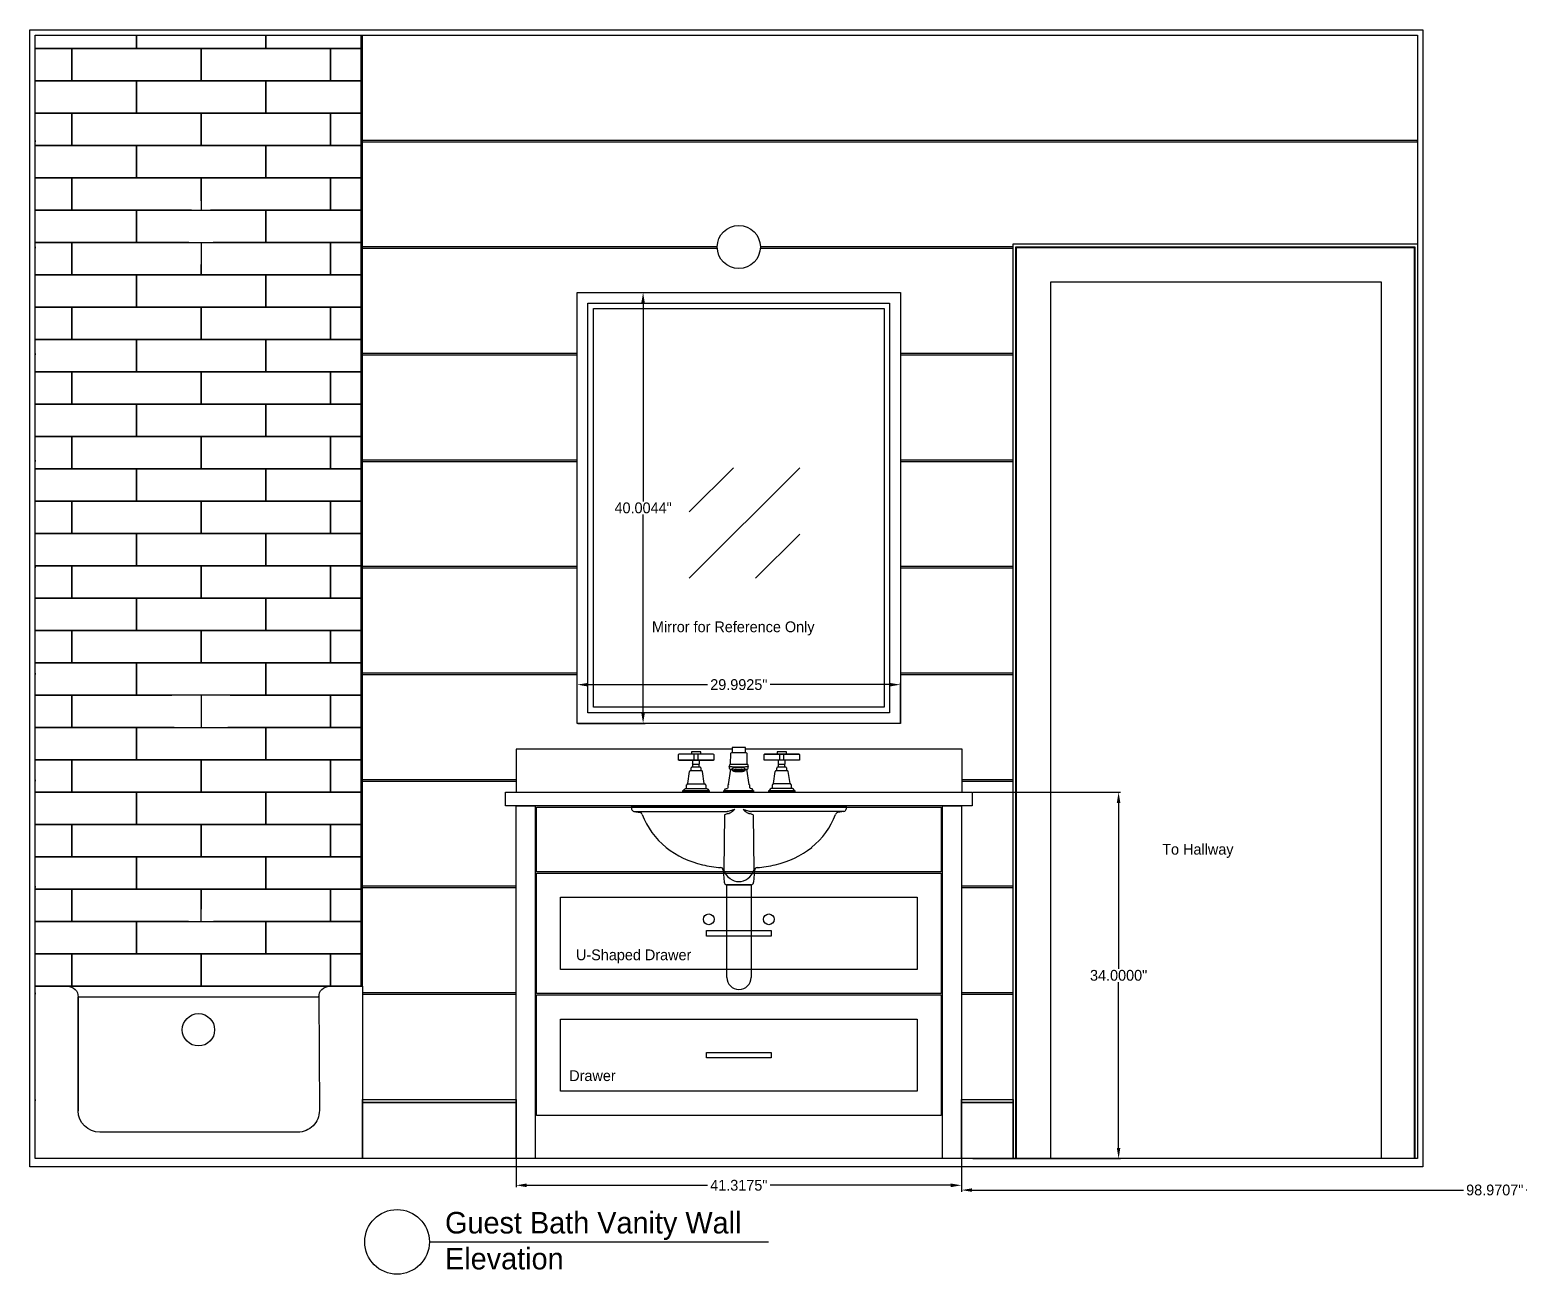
# Model space of a CAD drawing. Header units: inches. Extents: x -292 to 2932, y -132 to 3398.
# Drawn here: x -106.4 to 31.9, y 113 to 228.5 of the extents above; entities that cross this region are included whole.
import ezdxf

# ---------------------------------------------------------------- set-up
doc = ezdxf.new("R2010")
doc.units = ezdxf.units.IN
doc.header["$MEASUREMENT"] = 0
for name, color, linetype in [('0Xlines', 3, 'Continuous'), ('ASHADE', 7, 'Continuous'), ('PKT DOOR UNIT', 210, 'Continuous')]:
    doc.layers.add(name, color=color, linetype=linetype)
doc.styles.add('Roman', font='Avenir Next.ttf', dxfattribs={"height": 1})
doc.dimstyles.get("Standard").update_dxf_attribs({"dimtxt": 0.7425, "dimasz": 0.9925, "dimexe": 0.18, "dimexo": 0.0625, "dimgap": 0.09, "dimtad": 0, "dimtih": 1, "dimtoh": 1, "dimdec": 4, "dimzin": 0, "dimdsep": 46, "dimtxsty": 'Roman', "dimcen": 0.09, "dimadec": 0, "dimazin": 0, "dimtfac": 1, "dimtdec": 4, "dimtofl": 0, "dimtmove": 0, "dimatfit": 3, "dimfxl": 1, "dimtolj": 1, "dimtzin": 0, "dimarcsym": 0})

# ---------------------------------------------------------------- blocks, each defined once
blk = doc.blocks.new('13132_3bfrt')
for p, q in [((-0.39, 2.96, 0), (2.83, 2.96, 0)), ((7.56, 3.52, -0.04), (10.79, 3.52, -0.04))]:
    blk.add_line(p, q)
for points, elevation in [([(4.58, 3.7), (4.58, 4.12, -0.31035), (4.61, 4.16), (5.81, 4.16, -0.31035), (5.84, 4.12), (5.84, 3.7)], -0.03), ([(0.79, 3.52), (0.79, 3.72, -0.274858), (0.81, 3.74), (1.63, 3.74, -0.274858), (1.65, 3.72), (1.65, 3.52)], 0), ([(8.74, 3.52), (8.74, 3.72, -0.274858), (8.76, 3.74), (9.58, 3.74, -0.274858), (9.6, 3.72), (9.6, 3.52)], -0.04), ([(0.63, 1.93, -0.129761), (0.7, 2), (1.77, 2, -0.129761), (1.84, 1.93)], 0), ([(0.73, 2), (0.75, 2.03), (0.75, 2.2, -0.261209), (0.77, 2.24), (0.78, 2.26), (0.78, 2.29), (0.79, 2.3), (0.85, 2.3), (0.85, 2.33), (0.86, 2.34), (1.61, 2.34), (1.62, 2.33), (1.62, 2.3), (1.68, 2.3), (1.69, 2.29), (1.69, 2.26), (1.7, 2.24, -0.261209), (1.72, 2.2), (1.72, 2.03), (1.74, 2)], 0), ([(8.58, 1.93, -0.129761), (8.65, 2), (8.69, 2), (8.7, 2.03), (8.7, 2.2, -0.261209), (8.72, 2.24), (8.73, 2.26), (8.73, 2.29), (8.74, 2.3), (8.8, 2.3), (8.8, 2.33), (8.81, 2.34), (9.56, 2.34), (9.58, 2.33), (9.58, 2.3), (9.63, 2.3), (9.64, 2.29), (9.64, 2.26), (9.65, 2.24, -0.261209), (9.68, 2.2), (9.68, 2.03), (9.69, 2), (9.72, 2, -0.129761), (9.79, 1.93)], -0.04), ([(6.51, 0.16), (3.92, 0.16), (3.86, 0.16, 0.408518), (3.84, 0.14), (3.84, 0), (6.59, 0), (6.59, 0.14, 0.408518), (6.56, 0.16), (6.51, 0.16), (6.51, 0.23, 0.325599), (6.34, 0.36), (6.26, 0.36)], -0.02)]:
    blk.add_lwpolyline(points, format="xyb", dxfattribs=dict(elevation=elevation))
at = {"extrusion": (3e-16, 1, 0), "elevation": 3.52}
blk.add_lwpolyline([(0.39, 0), (-2.83, 0)], close=True, dxfattribs=at)
for points, elevation in [([(5.97, 2.58), (5.95, 3.61, 0.323771), (5.87, 3.7), (4.55, 3.7, 0.323771), (4.48, 3.61), (4.46, 2.58)], -0.03), ([(8.18, 0.34, 0.244173), (8.02, 0.2), (8.02, 0.16), (7.97, 0.16, 0.411411), (7.95, 0.14), (7.95, 0), (10.4, 0), (10.4, 0.14, 0.411411), (10.38, 0.16), (10.33, 0.16), (10.33, 0.2, 0.244173), (10.17, 0.34), (10.1, 0.34), (8.25, 0.34)], -0.04)]:
    blk.add_lwpolyline(points, format="xyb", close=True, dxfattribs=dict(elevation=elevation))
at = {"extrusion": (1.7e-15, 1, 0), "elevation": 2.96}
blk.add_lwpolyline([(-7.56, -0.04), (-10.79, -0.04)], close=True, dxfattribs=at)
at = {"elevation": -0.03}
blk.add_lwpolyline([(5.79, 2.22), (5.79, 2.23), (5.79, 2.23), (5.78, 2.23), (5.78, 2.23), (5.78, 2.24), (5.78, 2.24), (5.78, 2.24), (5.78, 2.24), (5.77, 2.24), (5.77, 2.25), (5.77, 2.25), (5.76, 2.25), (5.76, 2.25), (5.75, 2.25), (5.75, 2.26), (5.74, 2.26), (5.74, 2.26), (5.73, 2.26), (5.73, 2.26), (5.72, 2.27), (5.71, 2.27), (5.71, 2.27), (5.7, 2.27), (5.69, 2.27), (5.68, 2.28), (5.67, 2.28), (5.67, 2.28), (5.66, 2.28), (5.65, 2.28), (5.64, 2.28), (5.63, 2.29), (5.62, 2.29), (5.61, 2.29), (5.6, 2.29), (5.59, 2.29), (5.58, 2.29), (5.57, 2.3), (5.56, 2.3), (5.55, 2.3), (5.53, 2.3), (5.52, 2.3), (5.51, 2.3), (5.5, 2.3), (5.49, 2.3), (5.47, 2.3), (5.46, 2.31), (5.45, 2.31), (5.44, 2.31), (5.42, 2.31), (5.41, 2.31), (5.4, 2.31), (5.38, 2.31), (5.37, 2.31), (5.36, 2.31), (5.34, 2.31), (5.33, 2.31), (5.32, 2.31), (5.3, 2.31), (5.29, 2.31), (5.28, 2.31), (5.26, 2.31), (5.25, 2.31), (5.23, 2.31), (5.22, 2.31), (5.21, 2.31), (5.19, 2.31), (5.18, 2.31), (5.16, 2.31), (5.15, 2.31), (5.14, 2.31), (5.12, 2.31), (5.11, 2.31), (5.1, 2.31), (5.08, 2.31), (5.07, 2.31), (5.06, 2.31), (5.04, 2.31), (5.03, 2.31), (5.02, 2.31), (5, 2.31), (4.99, 2.31), (4.98, 2.31), (4.97, 2.3), (4.95, 2.3), (4.94, 2.3), (4.93, 2.3), (4.92, 2.3), (4.91, 2.3), (4.89, 2.3), (4.88, 2.3), (4.87, 2.3), (4.86, 2.29), (4.85, 2.29), (4.84, 2.29), (4.83, 2.29), (4.82, 2.29), (4.81, 2.29), (4.8, 2.28), (4.79, 2.28), (4.78, 2.28), (4.77, 2.28), (4.76, 2.28), (4.76, 2.28), (4.75, 2.27), (4.74, 2.27), (4.73, 2.27), (4.73, 2.27), (4.72, 2.27), (4.71, 2.26), (4.71, 2.26), (4.7, 2.26), (4.7, 2.26), (4.69, 2.26), (4.69, 2.25), (4.68, 2.25), (4.68, 2.25), (4.67, 2.25), (4.67, 2.25), (4.67, 2.24), (4.66, 2.24), (4.66, 2.24), (4.66, 2.24), (4.66, 2.24), (4.66, 2.23), (4.66, 2.23), (4.65, 2.23), (4.65, 2.23), (4.65, 2.22)], dxfattribs=at)
for points in [[(4.65, 2), (4.66, 2), (4.66, 1.99), (4.66, 1.98), (4.67, 1.98), (4.68, 1.97), (4.69, 1.96), (4.7, 1.96), (4.71, 1.95), (4.72, 1.95), (4.73, 1.94), (4.75, 1.94), (4.76, 1.93), (4.78, 1.92), (4.8, 1.92), (4.82, 1.91), (4.84, 1.91), (4.86, 1.91), (4.88, 1.9), (4.91, 1.9), (4.93, 1.89), (4.95, 1.89), (4.98, 1.89), (5, 1.89), (5.03, 1.88), (5.06, 1.88), (5.08, 1.88), (5.11, 1.88), (5.14, 1.88), (5.16, 1.88), (5.19, 1.88), (5.22, 1.88), (5.25, 1.88), (5.28, 1.88), (5.3, 1.88), (5.33, 1.88), (5.36, 1.88), (5.38, 1.88), (5.41, 1.88), (5.44, 1.89), (5.46, 1.89), (5.49, 1.89), (5.51, 1.89), (5.53, 1.9), (5.56, 1.9), (5.58, 1.91), (5.6, 1.91), (5.62, 1.91), (5.64, 1.92), (5.66, 1.92), (5.67, 1.93), (5.69, 1.93), (5.71, 1.94), (5.72, 1.95), (5.73, 1.95), (5.74, 1.96), (5.75, 1.96), (5.76, 1.97), (5.77, 1.98), (5.78, 1.98), (5.78, 1.99), (5.78, 2), (5.79, 2), (5.79, 2.01), (5.79, 2.01), (5.78, 2.02), (5.78, 2.03), (5.78, 2.03), (5.77, 2.04), (5.76, 2.05), (5.75, 2.05), (5.74, 2.06), (5.73, 2.07), (5.72, 2.07), (5.71, 2.08), (5.69, 2.08), (5.67, 2.09), (5.66, 2.09), (5.64, 2.1), (5.62, 2.1), (5.6, 2.11), (5.58, 2.11), (5.56, 2.12), (5.53, 2.12), (5.51, 2.12), (5.49, 2.13), (5.46, 2.13), (5.44, 2.13), (5.41, 2.13), (5.38, 2.14), (5.36, 2.14), (5.33, 2.14), (5.3, 2.14), (5.28, 2.14), (5.25, 2.14), (5.22, 2.14), (5.19, 2.14), (5.16, 2.14), (5.14, 2.14), (5.11, 2.14), (5.08, 2.14), (5.06, 2.14), (5.03, 2.13), (5, 2.13), (4.98, 2.13), (4.95, 2.13), (4.93, 2.12), (4.91, 2.12), (4.88, 2.12), (4.86, 2.11), (4.84, 2.11), (4.82, 2.1), (4.8, 2.1), (4.78, 2.09), (4.76, 2.09), (4.75, 2.08), (4.73, 2.08), (4.72, 2.07), (4.71, 2.07), (4.7, 2.06), (4.69, 2.05), (4.68, 2.05), (4.67, 2.04), (4.66, 2.04), (4.66, 2.03), (4.66, 2.02), (4.65, 2.02), (4.65, 2.01)], [(4.78, 1.99), (4.79, 1.99), (4.79, 1.98), (4.79, 1.98), (4.8, 1.98), (4.8, 1.97), (4.81, 1.97), (4.82, 1.97), (4.83, 1.96), (4.83, 1.96), (4.85, 1.96), (4.86, 1.95), (4.87, 1.95), (4.88, 1.95), (4.9, 1.94), (4.91, 1.94), (4.93, 1.94), (4.94, 1.94), (4.96, 1.94), (4.98, 1.93), (5, 1.93), (5.01, 1.93), (5.03, 1.93), (5.05, 1.93), (5.07, 1.93), (5.09, 1.92), (5.11, 1.92), (5.13, 1.92), (5.16, 1.92), (5.18, 1.92), (5.2, 1.92), (5.22, 1.92), (5.24, 1.92), (5.26, 1.92), (5.28, 1.92), (5.3, 1.92), (5.33, 1.92), (5.35, 1.92), (5.37, 1.92), (5.39, 1.92), (5.41, 1.93), (5.43, 1.93), (5.44, 1.93), (5.46, 1.93), (5.48, 1.93), (5.5, 1.93), (5.51, 1.94), (5.53, 1.94), (5.54, 1.94), (5.56, 1.94), (5.57, 1.94), (5.58, 1.95), (5.59, 1.95), (5.6, 1.95), (5.61, 1.96), (5.62, 1.96), (5.63, 1.96), (5.64, 1.97), (5.64, 1.97), (5.65, 1.97), (5.65, 1.98), (5.65, 1.98), (5.66, 1.98), (5.66, 1.99), (5.66, 1.99), (5.65, 1.99), (5.65, 2), (5.65, 2), (5.64, 2), (5.64, 2.01), (5.63, 2.01), (5.62, 2.01), (5.61, 2.02), (5.6, 2.02), (5.59, 2.02), (5.58, 2.02), (5.57, 2.03), (5.56, 2.03), (5.54, 2.03), (5.53, 2.04), (5.51, 2.04), (5.5, 2.04), (5.48, 2.04), (5.46, 2.04), (5.44, 2.05), (5.43, 2.05), (5.41, 2.05), (5.39, 2.05), (5.37, 2.05), (5.35, 2.05), (5.33, 2.05), (5.31, 2.06), (5.28, 2.06), (5.26, 2.06), (5.24, 2.06), (5.22, 2.06), (5.2, 2.06), (5.18, 2.06), (5.16, 2.06), (5.14, 2.06), (5.11, 2.06), (5.09, 2.06), (5.07, 2.05), (5.05, 2.05), (5.03, 2.05), (5.01, 2.05), (5, 2.05), (4.98, 2.05), (4.96, 2.05), (4.94, 2.04), (4.93, 2.04), (4.91, 2.04), (4.9, 2.04), (4.88, 2.04), (4.87, 2.03), (4.86, 2.03), (4.85, 2.03), (4.84, 2.02), (4.83, 2.02), (4.82, 2.02), (4.81, 2.02), (4.8, 2.01), (4.8, 2.01), (4.79, 2.01), (4.79, 2), (4.79, 2), (4.78, 2), (4.78, 1.99)]]:
    blk.add_lwpolyline(points, close=True, dxfattribs=at)
blk.add_lwpolyline([(2.44, 0.14, 0.411411), (2.42, 0.16), (0.02, 0.16, 0.411411), (0, 0.14), (0, 0), (2.44, 0)], format="xyb", close=True)
blk.add_lwpolyline([(0.07, 0.16), (0.07, 0.2, -0.244173), (0.22, 0.34), (2.22, 0.34, -0.244173), (2.38, 0.2), (2.38, 0.16)], format="xyb")
at = {"layer": 'ASHADE'}
for points, elevation in [([(-0.39, 3.52, 0.26837), (-0.41, 3.5), (-0.41, 2.98, 0.26837), (-0.39, 2.96)], 0), ([(2.83, 2.96, 0.26837), (2.86, 2.98), (2.86, 3.5, 0.26837), (2.83, 3.52)], 0), ([(7.56, 3.52, 0.26837), (7.54, 3.5), (7.54, 2.98, 0.26837), (7.56, 2.96)], -0.04), ([(10.79, 2.96, 0.26837), (10.81, 2.98), (10.81, 3.5, 0.26837), (10.79, 3.52)], -0.04), ([(4.33, 2.41, -0.279885), (4.39, 2.56, 0.008471), (4.46, 2.58)], -0.03), ([(4.65, 2.13, -0.005042), (4.41, 2.15, -0.252099), (4.33, 2.22), (4.33, 2.41, 0.369665), (4.39, 2.36, 0.029581), (5.22, 2.33, 0.029581), (6.05, 2.36, 0.472284), (6.1, 2.41), (6.1, 2.22, -0.252099), (6.02, 2.15, -0.004787), (5.79, 2.13)], -0.03), ([(5.97, 2.58, 0.008471), (6.04, 2.56, -0.279885), (6.1, 2.41)], -0.03), ([(3.92, 0.16), (3.92, 0.23, -0.325599), (4.09, 0.36), (4.17, 0.36)], -0.02), ([(4.17, 0.36, 0.154358), (4.19, 0.43), (4.19, 0.64, -0.285733), (4.24, 0.7, 0.006432), (4.26, 0.72)], -0.02), ([(6.16, 0.72, 0.006432), (6.18, 0.7, -0.285733), (6.24, 0.64), (6.24, 0.43, 0.154358), (6.26, 0.36)], -0.02), ([(8.4, 0.79), (8.34, 0.79), (8.33, 0.78), (8.33, 0.72), (8.31, 0.7, 0.272136), (8.27, 0.64), (8.27, 0.37, -0.195114), (8.25, 0.34)], -0.04), ([(10.1, 0.34, -0.195114), (10.08, 0.37), (10.08, 0.64, 0.272136), (10.04, 0.7), (10.02, 0.72), (10.02, 0.78), (10.01, 0.79), (9.95, 0.79), (8.4, 0.79), (8.41, 0.8)], -0.04)]:
    blk.add_lwpolyline(points, format="xyb", dxfattribs=dict(at, elevation=elevation))
for points, elevation in [([(0.95, 2.34), (0.95, 2.57), (0.92, 2.62), (0.92, 2.96)], 0), ([(1.03, 2.96), (1.03, 3.52)], 0), ([(1.43, 3.52), (1.43, 2.96)], 0), ([(8.9, 2.57), (8.87, 2.62), (8.87, 2.96)], -0.04), ([(8.99, 2.96), (8.99, 3.52)], -0.04), ([(9.38, 3.52), (9.38, 2.96)], -0.04), ([(0.95, 2.57), (1.52, 2.57)], 0), ([(1.52, 2.34), (1.52, 2.57), (1.54, 2.62)], 0), ([(4.65, 2.01), (4.65, 2.22)], -0.03), ([(8.69, 2), (9.69, 2)], -0.04), ([(8.89, 2.34), (8.9, 2.36), (8.9, 2.57), (9.47, 2.57), (9.5, 2.62)], -0.04), ([(9.49, 2.34), (9.47, 2.36), (9.47, 2.57)], -0.04), ([(10.33, 0.16), (8.02, 0.16)], -0.04), ([(9.95, 0.79), (9.93, 0.8)], -0.04)]:
    blk.add_lwpolyline(points, dxfattribs=dict(at, elevation=elevation))
at = {"layer": 'ASHADE', "extrusion": (-0.999996, -0.002746, 0)}
for points, elevation in [([(-2.62, 0), (-2.95, 0)], -1.55), ([(-2.59, -0.04), (-2.93, -0.04)], -9.5)]:
    blk.add_lwpolyline(points, dxfattribs=dict(at, elevation=elevation))
at = {"layer": 'ASHADE', "extrusion": (-0.989432, 0.144996, 0)}
for points, elevation in [([(-0.86, 0), (-2, 0)], -0.34), ([(-2.01, -0.04), (-3.16, -0.04)], -8.21)]:
    blk.add_lwpolyline(points, dxfattribs=dict(at, elevation=elevation))
at = {"layer": 'ASHADE', "extrusion": (-0.99237, -0.123298, 0)}
for points, elevation in [([(-0.55, 0), (-1.69, 0)], -2.07), ([(0.43, -0.04), (-0.71, -0.04)], -9.96)]:
    blk.add_lwpolyline(points, dxfattribs=dict(at, elevation=elevation))
at = {"layer": 'ASHADE', "extrusion": (-0.989326, 0.145718, 0), "elevation": -4.11}
blk.add_lwpolyline([(-1.34, -0.02), (-2.77, -0.02)], dxfattribs=at)
at = {"layer": 'ASHADE', "extrusion": (-1, 0, 0), "elevation": -5.79}
blk.add_lwpolyline([(-2.01, -0.03), (-2.22, -0.03)], dxfattribs=at)
at = {"layer": 'ASHADE', "extrusion": (-0.989326, -0.145718, 0), "elevation": -6.2}
blk.add_lwpolyline([(0.18, -0.02), (-1.25, -0.02)], dxfattribs=at)
at = {"layer": 'ASHADE'}
for points in [[(0.29, 0.34, 0.195114), (0.32, 0.37), (0.32, 0.64, -0.272136), (0.36, 0.7), (0.38, 0.72), (0.38, 0.78), (0.39, 0.79), (0.45, 0.79), (0.46, 0.8)], [(1.98, 0.8), (1.99, 0.79), (2.06, 0.79), (2.07, 0.78), (2.07, 0.72), (2.08, 0.7, -0.272136), (2.13, 0.64), (2.13, 0.37, 0.195114), (2.15, 0.34)]]:
    blk.add_lwpolyline(points, format="xyb", dxfattribs=at)
blk.add_lwpolyline([(0.45, 0.79), (1.99, 0.79)], dxfattribs=at)
at = {"flags": 8}
for tag, p in [('MODELNUMBER', (0, 0)), ('TRADENAME', (0, 0)), ('PRODUCT', (0, 0)), ('MATERIAL', (0, -0.01))]:
    blk.add_attdef(tag, p, '', height=0.001, dxfattribs=at)
blk = doc.blocks.new('20000frt-2')
at = {"transparency": 33554508}
for p, q in [((-9.91, 0), (9.91, 0)), ((-9.97, -0.07), (-9.95, -0.31)), ((-9.75, -0.53), (-9.17, -0.64)), ((-9.75, -0.53), (-1.19, -0.54)), ((-1.33, -0.85), (-1.4, -5.97)), ((9.75, -0.53), (1.18, -0.54)), ((1.33, -0.85), (1.4, -5.97)), ((9.75, -0.53), (9.17, -0.64)), ((9.97, -0.07), (9.95, -0.31)), ((-1.46, -5.97), (-1.37, -7.1)), ((1.46, -5.97), (1.36, -7.1)), ((1.12, -7.33), (-1.12, -7.33))]:
    blk.add_line(p, q, dxfattribs=at)
for centre, radius, start, end in [((9.91, -0.07), 0.0669, 1.1407, 84.2913), ((-9.9, -0.07), 0.0684, 97.6834, 177.8971), ((-9.7, -0.29), 0.249, 184.9995, 259.7131), ((-9.21, -0.89), 0.251, 20.0511, 80.0354), ((-2.32, 1.68), 7.1, 200.4897, 231.348), ((-0.7, -2.14), 1.43, 102.6016, 115.8853), ((-1.3, 0.7), 1.25, 275.4819, 280.6586), ((-1.93, 3.57), 4.18, 281.7543, 287.6467), ((-1.15, -0.2), 0.555, 283.9883, 294.421), ((-1.62, 0.77), 1.64, 295.0846, 308.5989), ((-0.92, 0.7), 1.14, 283.2527, 297.0599), ((-1.2, 0.37), 1.07, 304.9786, 319.6556), ((-0.4, -0.33), 0.0101, 21.3695, 95.4643), ((0.4, -0.33), 0.0101, 84.5357, 158.6305), ((1.2, 0.37), 1.07, 220.3444, 235.0214), ((0.92, 0.7), 1.14, 242.9401, 256.7473), ((1.61, 0.77), 1.64, 231.4011, 244.9154), ((1.92, 3.57), 4.18, 252.3533, 258.2457), ((1.15, -0.2), 0.555, 245.579, 256.0117), ((0.7, -2.14), 1.43, 64.1147, 77.3984), ((1.3, 0.7), 1.25, 259.3414, 264.5181), ((2.32, 1.68), 7.1, 308.652, 339.5103), ((9.21, -0.89), 0.251, 99.9646, 159.9489), ((9.7, -0.29), 0.249, 280.2869, 355.0005), ((-1.53, 2.76), 8.44, 231.7328, 257.3678), ((1.53, 2.76), 8.44, 282.6322, 308.2672), ((-0.76, 5.66), 11.44, 256.7836, 265.326), ((0.76, 5.66), 11.44, 274.674, 283.2164), ((-1.71, -5.99), 0.25, 5.0152, 85.1567), ((0.2, -5.42), 1.69, 199.0289, 232.7742), ((0, -5.66), 1.38, 233.2686, 306.7314), ((-0.2, -5.42), 1.69, 307.2258, 340.9711), ((1.71, -5.99), 0.25, 94.8433, 174.9848), ((-1.12, -7.08), 0.25, 185, 270.0001), ((1.12, -7.08), 0.25, 270, 355)]:
    blk.add_arc(centre, radius, start, end, dxfattribs=at)
at = {"layer": 'Defpoints', "transparency": 33554508}
for tag in ['MODELNUMBER', 'TRADENAME', 'PRODUCT', 'MATERIAL']:
    blk.add_attdef(tag, (0, 0.01), '', height=0.001, dxfattribs=at)
blk = doc.blocks.new('*D8')
at = {"color": 0, "lineweight": -2, "transparency": 16777216}
for p, q in [((-18.88, 157.75), (-5.18, 157.75)), ((-5.36, 156.76), (-5.36, 141.36)), ((-5.36, 124.74), (-5.36, 140.13)), ((-18.88, 123.75), (-5.18, 123.75))]:
    blk.add_line(p, q, dxfattribs=at)
at = {"color": 0, "transparency": 16777216}
for points in [[(-5.53, 156.76), (-5.2, 156.76), (-5.36, 157.75)], [(-5.53, 124.74), (-5.2, 124.74), (-5.36, 123.75)]]:
    blk.add_solid(points, dxfattribs=at)
at = {"layer": 'Defpoints', "color": 0, "transparency": 16777216}
for p in [(-18.94, 157.75), (-18.94, 123.75), (-5.36, 123.75)]:
    blk.add_point(p, dxfattribs=at)
at = {"color": 0, "transparency": 16777216, "insert": (-5.36, 140.75), "char_height": 1, "attachment_point": 5, "style": 'Roman'}
blk.add_mtext('\\A1;34.0000"', dxfattribs=at)
blk = doc.blocks.new('*D9')
at = {"color": 0, "lineweight": -2, "transparency": 16777216}
for p, q in [((-55.6, 164.19), (-55.6, 167.91)), ((-54.61, 167.73), (-43.51, 167.73)), ((-26.6, 167.73), (-37.69, 167.73)), ((-25.61, 164.19), (-25.61, 167.91))]:
    blk.add_line(p, q, dxfattribs=at)
at = {"color": 0, "transparency": 16777216}
for points in [[(-54.61, 167.89), (-54.61, 167.56), (-55.6, 167.73)], [(-26.6, 167.89), (-26.6, 167.56), (-25.61, 167.73)]]:
    blk.add_solid(points, dxfattribs=at)
at = {"layer": 'Defpoints', "color": 0, "transparency": 16777216}
for p in [(-25.61, 167.73), (-55.6, 164.13, -0.01), (-25.61, 164.13, -0.01)]:
    blk.add_point(p, dxfattribs=at)
at = {"color": 0, "transparency": 16777216, "insert": (-40.6, 167.73), "char_height": 1, "attachment_point": 5, "style": 'Roman'}
blk.add_mtext('\\A1;29.9925"', dxfattribs=at)
blk = doc.blocks.new('*D10')
at = {"color": 0, "lineweight": -2, "transparency": 16777216}
for p, q in [((-55.54, 204.13), (-49.3, 204.13)), ((-49.48, 203.14), (-49.48, 184.74)), ((-49.48, 165.12), (-49.48, 183.51)), ((-55.54, 164.13), (-49.3, 164.13))]:
    blk.add_line(p, q, dxfattribs=at)
at = {"color": 0, "transparency": 16777216}
for points in [[(-49.65, 203.14), (-49.32, 203.14), (-49.48, 204.13)], [(-49.65, 165.12), (-49.32, 165.12), (-49.48, 164.13)]]:
    blk.add_solid(points, dxfattribs=at)
at = {"layer": 'Defpoints', "color": 0, "transparency": 16777216}
for p in [(-55.6, 204.13, -0.01), (-49.48, 204.13), (-55.6, 164.13, -0.01)]:
    blk.add_point(p, dxfattribs=at)
at = {"color": 0, "transparency": 16777216, "insert": (-49.48, 184.13), "char_height": 1, "attachment_point": 5, "style": 'Roman'}
blk.add_mtext('\\A1;40.0044"', dxfattribs=at)
blk = doc.blocks.new('*D14')
at = {"color": 0, "lineweight": -2, "transparency": 16777216}
for p, q in [((79.03, 129.19), (79.03, 120.65)), ((-19.94, 123.69), (-19.94, 120.65)), ((-18.95, 120.83), (26.64, 120.83)), ((78.04, 120.83), (32.45, 120.83))]:
    blk.add_line(p, q, dxfattribs=at)
at = {"color": 0, "transparency": 16777216}
for points in [[(-18.95, 120.99), (-18.95, 120.66), (-19.94, 120.83)], [(78.04, 120.99), (78.04, 120.66), (79.03, 120.83)]]:
    blk.add_solid(points, dxfattribs=at)
at = {"layer": 'Defpoints', "color": 0, "transparency": 16777216}
for p in [(79.03, 129.25), (-19.94, 123.75), (-19.94, 120.83)]:
    blk.add_point(p, dxfattribs=at)
at = {"color": 0, "transparency": 16777216, "insert": (29.54, 120.83), "char_height": 1, "attachment_point": 5, "style": 'Roman'}
blk.add_mtext('\\A1;98.9707"', dxfattribs=at)
blk = doc.blocks.new('*D51')
at = {"color": 0, "lineweight": -2, "transparency": 16777216}
for p, q in [((-61.26, 123.69), (-61.26, 121.09)), ((-19.94, 123.69), (-19.94, 121.09)), ((-60.27, 121.27), (-43.52, 121.27)), ((-20.94, 121.27), (-37.68, 121.27))]:
    blk.add_line(p, q, dxfattribs=at)
at = {"color": 0, "transparency": 16777216}
for points in [[(-60.27, 121.44), (-60.27, 121.1), (-61.26, 121.27)], [(-20.94, 121.44), (-20.94, 121.1), (-19.94, 121.27)]]:
    blk.add_solid(points, dxfattribs=at)
at = {"layer": 'Defpoints', "color": 0, "transparency": 16777216}
for p in [(-61.26, 123.75), (-19.94, 123.75), (-19.94, 121.27)]:
    blk.add_point(p, dxfattribs=at)
at = {"color": 0, "transparency": 16777216, "insert": (-40.6, 121.27), "char_height": 1, "attachment_point": 5, "style": 'Roman'}
blk.add_mtext('\\A1;41.3175"', dxfattribs=at)

msp = doc.modelspace()

# ---------------------------------------------------------------- hatches: boundary and pattern name
at = {"transparency": 33554687}
h = msp.add_hatch(dxfattribs=at)
h.set_pattern_fill('GOST_GLASS', color=256, scale=2.9)
h.set_pattern_definition([(45, (-10577.153, -437.591), (24.607316, -3e-15), [14.5, -20.3]), (45, (-10571.001, -437.591), (24.607316, -3e-15), [5.8, -29]), (45, (-10577.153, -431.44), (24.607316, -3e-15), [5.8, -29])])
h.paths.add_polyline_path([(-27.92278, 199.69695), (-54.04778, 199.69695), (-54.04778, 166.69695), (-27.92278, 166.69695)])

# ---------------------------------------------------------------- linework, layer by layer
at = {"transparency": 33554562}
msp.add_line((-75.63528, 139.74756), (-75.63528, 227.99626), dxfattribs=at)
at = {"transparency": 33554541}
for p, q in [((-75.51028, 139.74756), (-75.51028, 227.99756)), ((-101.89565, 138.74756), (-79.57278, 138.74756))]:
    msp.add_line(p, q, dxfattribs=at)
at = {"transparency": 33554687}
for p, q in [((-90.49997, 166.74756), (-90.49997, 163.74756)), ((-69.31248, 116.02167), (-37.83771, 116.02167))]:
    msp.add_line(p, q, dxfattribs=at)
for points in [[(-106.38528, 228.49756), (22.86472, 228.49756), (22.86472, 122.99756), (-106.38528, 122.99756)], [(-106.38528, 228.49756), (22.86472, 228.49756), (22.86472, 122.99756), (-106.38528, 122.99756)], [(-105.88528, 227.99756), (22.36472, 227.99756), (22.36472, 123.74756), (-105.88528, 123.74756)], [(-15.13528, 208.62256), (22.36472, 208.62256), (22.36472, 123.74756), (-15.13528, 123.74756)], [(-11.63528, 205.12256), (18.98972, 205.12256), (18.98972, 123.74756), (-11.63528, 123.74756)], [(-75.51028, 123.74756), (-105.88528, 123.74756), (-105.88528, 139.74756), (-75.51028, 139.74756)], [(-75.51028, 129.24756), (-61.26028, 129.24756), (-61.26028, 123.74756), (-75.51028, 123.74756)], [(-75.51028, 128.99756), (-61.26028, 128.99756), (-61.26028, 128.93506), (-75.51028, 128.93506)], [(-19.94278, 129.24756), (-15.13528, 129.24756), (-15.13528, 123.74756), (-19.94278, 123.74756)], [(-19.94278, 128.99756), (-15.13528, 128.99756), (-15.13528, 128.93506), (-19.94278, 128.93506)]]:
    msp.add_lwpolyline(points, close=True, dxfattribs=at)
at = {"transparency": 33554541}
for points in [[(-105.88528, 226.74756), (-96.49997, 226.74756), (-96.49997, 227.99756)], [(-96.49997, 227.99756), (-96.49997, 226.74756), (-84.49997, 226.74756), (-84.49997, 227.99756)], [(-84.49997, 227.99756), (-84.49997, 226.74756), (-75.63528, 226.74756)], [(-105.88528, 223.74756), (-102.49997, 223.74756), (-102.49997, 226.74756), (-105.88528, 226.74756)], [(-75.63528, 226.74756), (-78.49997, 226.74756), (-78.49997, 223.74756), (-75.63528, 223.74756)], [(-105.88528, 220.74756), (-96.49997, 220.74756), (-96.49997, 223.74756), (-105.88528, 223.74756)], [(-75.63528, 223.74756), (-84.49997, 223.74756), (-84.49997, 220.74756), (-75.63528, 220.74756)], [(-105.88528, 217.74756), (-102.49997, 217.74756), (-102.49997, 220.74756), (-105.88528, 220.74756)], [(-75.63528, 220.74756), (-78.49997, 220.74756), (-78.49997, 217.74756), (-77.04153, 217.74756)], [(-105.88528, 214.74756), (-96.49997, 214.74756), (-96.49997, 217.74756), (-105.88528, 217.74756)], [(-77.04153, 217.74756), (-84.49997, 217.74756), (-84.49997, 214.74756), (-77.04153, 214.74756)], [(-75.63528, 217.74756), (-77.04153, 217.74756)], [(-77.04153, 217.74756), (-75.63528, 217.74756)], [(-105.88528, 211.74756), (-102.49997, 211.74756), (-102.49997, 214.74756), (-105.88528, 214.74756)], [(-90.49997, 212.63496), (-90.49997, 214.74756), (-102.49997, 214.74756), (-102.49997, 211.74756), (-89.61258, 211.74756)], [(-89.61258, 211.74756), (-78.49997, 211.74756), (-78.49997, 214.74756), (-90.49997, 214.74756), (-90.49997, 211.74756)], [(-77.04153, 214.74756), (-78.49997, 214.74756), (-78.49997, 211.74756), (-77.04153, 211.74756)], [(-75.63528, 214.74756), (-77.04153, 214.74756)], [(-77.04153, 214.74756), (-75.63528, 214.74756)], [(-105.88528, 208.74756), (-96.49997, 208.74756), (-96.49997, 211.74756), (-105.88528, 211.74756)], [(-91.38737, 211.74756), (-96.49997, 211.74756), (-96.49997, 208.74756), (-89.36334, 208.74756)], [(-89.36334, 208.74756), (-84.49997, 208.74756), (-84.49997, 211.74756), (-89.61258, 211.74756)], [(-77.04153, 211.74756), (-84.49997, 211.74756), (-84.49997, 208.74756), (-77.04153, 208.74756)], [(-75.63528, 211.74756), (-77.04153, 211.74756)], [(-77.04153, 211.74756), (-75.63528, 211.74756)], [(-105.88528, 205.74756), (-102.49997, 205.74756), (-102.49997, 208.74756), (-105.88528, 208.74756)], [(-91.63662, 208.74756), (-102.49997, 208.74756), (-102.49997, 205.74756), (-90.49997, 205.74756), (-90.49997, 206.70552)], [(-90.49997, 208.74756), (-90.49997, 205.74756), (-78.49997, 205.74756), (-78.49997, 208.74756), (-89.36334, 208.74756)], [(-77.04153, 208.74756), (-78.49997, 208.74756), (-78.49997, 205.74756), (-77.04153, 205.74756)], [(-75.63528, 208.74756), (-77.04153, 208.74756)], [(-77.04153, 208.74756), (-75.63528, 208.74756)], [(-105.88528, 202.74756), (-96.49997, 202.74756), (-96.49997, 205.74756), (-105.88528, 205.74756)], [(-77.04153, 205.74756), (-84.49997, 205.74756), (-84.49997, 202.74756), (-77.04153, 202.74756)], [(-75.63528, 205.74756), (-77.04153, 205.74756)], [(-77.04153, 205.74756), (-75.63528, 205.74756)], [(-105.88528, 199.74756), (-102.49997, 199.74756), (-102.49997, 202.74756), (-105.88528, 202.74756)], [(-77.04153, 202.74756), (-78.49997, 202.74756), (-78.49997, 199.74756), (-77.04153, 199.74756)], [(-75.63528, 202.74756), (-77.04153, 202.74756)], [(-77.04153, 202.74756), (-75.63528, 202.74756)], [(-105.88528, 196.74756), (-96.49997, 196.74756), (-96.49997, 199.74756), (-105.88528, 199.74756)], [(-77.04153, 199.74756), (-84.49997, 199.74756), (-84.49997, 196.74756), (-77.04153, 196.74756)], [(-75.63528, 199.74756), (-77.04153, 199.74756)], [(-77.04153, 199.74756), (-75.63528, 199.74756)], [(-105.88528, 193.74756), (-102.49997, 193.74756), (-102.49997, 196.74756), (-105.88528, 196.74756)], [(-77.04153, 196.74756), (-78.49997, 196.74756), (-78.49997, 193.74756), (-77.04153, 193.74756)], [(-75.63528, 196.74756), (-77.04153, 196.74756)], [(-77.04153, 196.74756), (-75.63528, 196.74756)], [(-105.88528, 190.74756), (-96.49997, 190.74756), (-96.49997, 193.74756), (-105.88528, 193.74756)], [(-77.04153, 193.74756), (-84.49997, 193.74756), (-84.49997, 190.74756), (-77.04153, 190.74756)], [(-75.63528, 193.74756), (-77.04153, 193.74756)], [(-77.04153, 193.74756), (-75.63528, 193.74756)], [(-105.88528, 187.74756), (-102.49997, 187.74756), (-102.49997, 190.74756), (-105.88528, 190.74756)], [(-77.04153, 190.74756), (-78.49997, 190.74756), (-78.49997, 187.74756), (-77.04153, 187.74756)], [(-75.63528, 190.74756), (-77.04153, 190.74756)], [(-77.04153, 190.74756), (-75.63528, 190.74756)], [(-105.88528, 184.74756), (-96.49997, 184.74756), (-96.49997, 187.74756), (-105.88528, 187.74756)], [(-77.04153, 187.74756), (-84.49997, 187.74756), (-84.49997, 184.74756), (-77.04153, 184.74756)], [(-75.63528, 187.74756), (-77.04153, 187.74756)], [(-77.04153, 187.74756), (-75.63528, 187.74756)], [(-105.88528, 181.74756), (-102.49997, 181.74756), (-102.49997, 184.74756), (-105.88528, 184.74756)], [(-77.04153, 184.74756), (-78.49997, 184.74756), (-78.49997, 181.74756), (-77.04153, 181.74756)], [(-75.63528, 184.74756), (-77.04153, 184.74756)], [(-77.04153, 184.74756), (-75.63528, 184.74756)], [(-105.88528, 178.74756), (-96.49997, 178.74756), (-96.49997, 181.74756), (-105.88528, 181.74756)], [(-77.04153, 181.74756), (-84.49997, 181.74756), (-84.49997, 178.74756), (-77.04153, 178.74756)], [(-75.63528, 181.74756), (-77.04153, 181.74756)], [(-77.04153, 181.74756), (-75.63528, 181.74756)], [(-105.88528, 175.74756), (-102.49997, 175.74756), (-102.49997, 178.74756), (-105.88528, 178.74756)], [(-77.04153, 178.74756), (-78.49997, 178.74756), (-78.49997, 175.74756), (-77.04153, 175.74756)], [(-75.63528, 178.74756), (-77.04153, 178.74756)], [(-77.04153, 178.74756), (-75.63528, 178.74756)], [(-105.88528, 172.74756), (-96.49997, 172.74756), (-96.49997, 175.74756), (-105.88528, 175.74756)], [(-77.04153, 175.74756), (-84.49997, 175.74756), (-84.49997, 172.74756), (-77.04153, 172.74756)], [(-75.63528, 175.74756), (-77.04153, 175.74756)], [(-77.04153, 175.74756), (-75.63528, 175.74756)], [(-105.88528, 169.74756), (-102.49997, 169.74756), (-102.49997, 172.74756), (-105.88528, 172.74756)], [(-77.04153, 172.74756), (-78.49997, 172.74756), (-78.49997, 169.74756), (-77.04153, 169.74756)], [(-75.63528, 172.74756), (-77.04153, 172.74756)], [(-77.04153, 172.74756), (-75.63528, 172.74756)], [(-105.88528, 166.74756), (-96.49997, 166.74756), (-96.49997, 169.74756), (-105.88528, 169.74756)], [(-87.80528, 166.74756), (-84.49997, 166.74756), (-84.49997, 169.74756), (-96.49997, 169.74756), (-96.49997, 166.74756), (-93.19467, 166.74756)], [(-77.04153, 169.74756), (-84.49997, 169.74756), (-84.49997, 166.74756), (-77.04153, 166.74756)], [(-75.63528, 169.74756), (-77.04153, 169.74756)], [(-77.04153, 169.74756), (-75.63528, 169.74756)], [(-105.88528, 163.74756), (-102.49997, 163.74756), (-102.49997, 166.74756), (-105.88528, 166.74756)], [(-87.80528, 166.74756), (-102.49997, 166.74756), (-102.49997, 163.74756), (-87.99997, 163.74756)], [(-87.99997, 163.74756), (-78.49997, 163.74756), (-78.49997, 166.74756), (-87.80528, 166.74756)], [(-77.04153, 166.74756), (-78.49997, 166.74756), (-78.49997, 163.74756), (-77.04153, 163.74756)], [(-75.63528, 166.74756), (-77.04153, 166.74756)], [(-77.04153, 166.74756), (-75.63528, 166.74756)], [(-105.88528, 160.74756), (-96.49997, 160.74756), (-96.49997, 163.74756), (-105.88528, 163.74756)], [(-92.99997, 163.74756), (-96.49997, 163.74756), (-96.49997, 160.74756), (-84.49997, 160.74756), (-84.49997, 163.74756), (-87.99997, 163.74756)], [(-77.04153, 163.74756), (-84.49997, 163.74756), (-84.49997, 160.74756), (-77.04153, 160.74756)], [(-75.63528, 163.74756), (-77.04153, 163.74756)], [(-77.04153, 163.74756), (-75.63528, 163.74756)], [(-105.88528, 157.74756), (-102.49997, 157.74756), (-102.49997, 160.74756), (-105.88528, 160.74756)], [(-77.04153, 160.74756), (-78.49997, 160.74756), (-78.49997, 157.74756), (-77.04153, 157.74756)], [(-75.63528, 160.74756), (-77.04153, 160.74756)], [(-77.04153, 160.74756), (-75.63528, 160.74756)], [(-105.88528, 154.74756), (-96.49997, 154.74756), (-96.49997, 157.74756), (-105.88528, 157.74756)], [(-77.04153, 157.74756), (-84.49997, 157.74756), (-84.49997, 154.74756), (-77.04153, 154.74756)], [(-75.63528, 157.74756), (-77.04153, 157.74756)], [(-77.04153, 157.74756), (-75.63528, 157.74756)], [(-105.88528, 151.74756), (-102.49997, 151.74756), (-102.49997, 154.74756), (-105.88528, 154.74756)], [(-77.04153, 154.74756), (-78.49997, 154.74756), (-78.49997, 151.74756), (-77.04153, 151.74756)], [(-75.63528, 154.74756), (-77.04153, 154.74756)], [(-77.04153, 154.74756), (-75.63528, 154.74756)], [(-105.88528, 148.74756), (-96.49997, 148.74756), (-96.49997, 151.74756), (-105.88528, 151.74756)], [(-77.04153, 151.74756), (-84.49997, 151.74756), (-84.49997, 148.74756), (-77.04153, 148.74756)], [(-75.63528, 151.74756), (-77.04153, 151.74756)], [(-77.04153, 151.74756), (-75.63528, 151.74756)], [(-105.88528, 145.74756), (-102.49997, 145.74756), (-102.49997, 148.74756), (-105.88528, 148.74756)], [(-90.49997, 145.74756), (-90.49997, 148.74756), (-102.49997, 148.74756), (-102.49997, 145.74756), (-90.41288, 145.74756)], [(-90.41288, 145.74756), (-78.49997, 145.74756), (-78.49997, 148.74756), (-90.49997, 148.74756), (-90.49997, 146.8995)], [(-77.04153, 148.74756), (-78.49997, 148.74756), (-78.49997, 145.74756), (-77.04153, 145.74756)], [(-75.63528, 148.74756), (-77.04153, 148.74756)], [(-77.04153, 148.74756), (-75.63528, 148.74756)], [(-105.88528, 142.74756), (-96.49997, 142.74756), (-96.49997, 145.74756), (-105.88528, 145.74756)], [(-91.65192, 145.74756), (-96.49997, 145.74756), (-96.49997, 142.74756), (-84.49997, 142.74756), (-84.49997, 145.74756), (-89.34803, 145.74756)], [(-77.04153, 145.74756), (-84.49997, 145.74756), (-84.49997, 142.74756), (-77.04153, 142.74756)], [(-75.63528, 145.74756), (-77.04153, 145.74756)], [(-77.04153, 145.74756), (-75.63528, 145.74756)], [(-105.88528, 139.74756), (-102.49997, 139.74756), (-102.49997, 142.74756), (-105.88528, 142.74756)], [(-77.04153, 142.74756), (-78.49997, 142.74756), (-78.49997, 139.74756), (-75.63528, 139.74756)], [(-75.63528, 142.74756), (-77.04153, 142.74756)], [(-77.04153, 142.74756), (-75.63528, 142.74756)]]:
    msp.add_lwpolyline(points, dxfattribs=at)
for points in [[(-102.49997, 223.74756), (-90.49997, 223.74756), (-90.49997, 226.74756), (-102.49997, 226.74756)], [(-90.49997, 223.74756), (-78.49997, 223.74756), (-78.49997, 226.74756), (-90.49997, 226.74756)], [(-96.49997, 220.74756), (-84.49997, 220.74756), (-84.49997, 223.74756), (-96.49997, 223.74756)], [(-102.49997, 217.74756), (-90.49997, 217.74756), (-90.49997, 220.74756), (-102.49997, 220.74756)], [(-90.49997, 217.74756), (-78.49997, 217.74756), (-78.49997, 220.74756), (-90.49997, 220.74756)], [(-96.49997, 214.74756), (-84.49997, 214.74756), (-84.49997, 217.74756), (-96.49997, 217.74756)], [(-96.49997, 202.74756), (-84.49997, 202.74756), (-84.49997, 205.74756), (-96.49997, 205.74756)], [(-102.49997, 199.74756), (-90.49997, 199.74756), (-90.49997, 202.74756), (-102.49997, 202.74756)], [(-90.49997, 199.74756), (-78.49997, 199.74756), (-78.49997, 202.74756), (-90.49997, 202.74756)], [(-96.49997, 196.74756), (-84.49997, 196.74756), (-84.49997, 199.74756), (-96.49997, 199.74756)], [(-102.49997, 193.74756), (-90.49997, 193.74756), (-90.49997, 196.74756), (-102.49997, 196.74756)], [(-90.49997, 193.74756), (-78.49997, 193.74756), (-78.49997, 196.74756), (-90.49997, 196.74756)], [(-96.49997, 190.74756), (-84.49997, 190.74756), (-84.49997, 193.74756), (-96.49997, 193.74756)], [(-102.49997, 187.74756), (-90.49997, 187.74756), (-90.49997, 190.74756), (-102.49997, 190.74756)], [(-90.49997, 187.74756), (-78.49997, 187.74756), (-78.49997, 190.74756), (-90.49997, 190.74756)], [(-96.49997, 184.74756), (-84.49997, 184.74756), (-84.49997, 187.74756), (-96.49997, 187.74756)], [(-102.49997, 181.74756), (-90.49997, 181.74756), (-90.49997, 184.74756), (-102.49997, 184.74756)], [(-90.49997, 181.74756), (-78.49997, 181.74756), (-78.49997, 184.74756), (-90.49997, 184.74756)], [(-96.49997, 178.74756), (-84.49997, 178.74756), (-84.49997, 181.74756), (-96.49997, 181.74756)], [(-102.49997, 175.74756), (-90.49997, 175.74756), (-90.49997, 178.74756), (-102.49997, 178.74756)], [(-90.49997, 175.74756), (-78.49997, 175.74756), (-78.49997, 178.74756), (-90.49997, 178.74756)], [(-96.49997, 172.74756), (-84.49997, 172.74756), (-84.49997, 175.74756), (-96.49997, 175.74756)], [(-102.49997, 169.74756), (-90.49997, 169.74756), (-90.49997, 172.74756), (-102.49997, 172.74756)], [(-90.49997, 169.74756), (-78.49997, 169.74756), (-78.49997, 172.74756), (-90.49997, 172.74756)], [(-102.49997, 157.74756), (-90.49997, 157.74756), (-90.49997, 160.74756), (-102.49997, 160.74756)], [(-90.49997, 157.74756), (-78.49997, 157.74756), (-78.49997, 160.74756), (-90.49997, 160.74756)], [(-96.49997, 154.74756), (-84.49997, 154.74756), (-84.49997, 157.74756), (-96.49997, 157.74756)], [(-102.49997, 151.74756), (-90.49997, 151.74756), (-90.49997, 154.74756), (-102.49997, 154.74756)], [(-90.49997, 151.74756), (-78.49997, 151.74756), (-78.49997, 154.74756), (-90.49997, 154.74756)], [(-96.49997, 148.74756), (-84.49997, 148.74756), (-84.49997, 151.74756), (-96.49997, 151.74756)], [(-102.49997, 139.74756), (-90.49997, 139.74756), (-90.49997, 142.74756), (-102.49997, 142.74756)], [(-90.49997, 139.74756), (-78.49997, 139.74756), (-78.49997, 142.74756), (-90.49997, 142.74756)]]:
    msp.add_lwpolyline(points, close=True, dxfattribs=at)
at = {"transparency": 33554562}
for points in [[(-105.88528, 218.23389), (-105.88528, 218.10889)], [(-75.51028, 218.10889), (22.36472, 218.10889), (22.36472, 218.23389), (-75.51028, 218.23389)], [(-105.88528, 208.34652), (-105.88528, 208.22152)], [(-42.60153, 208.34652), (-75.51028, 208.34652)], [(-75.51028, 208.22152), (-42.59762, 208.22152)], [(-38.60544, 208.22152), (-15.13528, 208.22152)], [(-15.13528, 208.34652), (-38.60153, 208.34652)], [(-105.88528, 198.45915), (-105.88528, 198.33415)], [(-55.59778, 198.45915), (-75.51028, 198.45915)], [(-75.51028, 198.33415), (-55.59778, 198.33415)], [(-15.13528, 198.45915), (-25.60529, 198.45915)], [(-25.60529, 198.33415), (-15.13528, 198.33415)], [(-105.88528, 188.57178), (-105.88528, 188.44678)], [(-55.59778, 188.57178), (-75.51028, 188.57178)], [(-75.51028, 188.44678), (-55.59778, 188.44678)], [(-15.13528, 188.57178), (-25.60529, 188.57178)], [(-25.60529, 188.44678), (-15.13528, 188.44678)], [(-105.88528, 178.68441), (-105.88528, 178.55941)], [(-55.59778, 178.68441), (-75.51028, 178.68441)], [(-75.51028, 178.55941), (-55.59778, 178.55941)], [(-15.13528, 178.68441), (-25.60529, 178.68441)], [(-25.60529, 178.55941), (-15.13528, 178.55941)], [(-105.88528, 168.79704), (-105.88528, 168.67204)], [(-55.59778, 168.79704), (-75.51028, 168.79704)], [(-15.13528, 168.79704), (-25.60529, 168.79704)], [(-75.51028, 168.67204), (-55.59778, 168.67204)], [(-25.60529, 168.67204), (-15.13528, 168.67204)], [(-105.88528, 158.90967), (-105.88528, 158.78467)], [(-61.26028, 158.90967), (-75.51028, 158.90967)], [(-75.51028, 158.78467), (-61.26028, 158.78467)], [(-15.13528, 158.90967), (-19.94278, 158.90967)], [(-19.94278, 158.78467), (-15.13528, 158.78467)], [(-105.88528, 149.0223), (-105.88528, 148.8973)], [(-61.26028, 149.0223), (-75.51028, 149.0223)], [(-75.51028, 148.8973), (-61.26028, 148.8973)], [(-15.13528, 149.0223), (-19.94278, 149.0223)], [(-19.94278, 148.8973), (-15.13528, 148.8973)], [(-105.88528, 139.13493), (-105.88528, 139.00993)], [(-61.26028, 139.13493), (-75.51028, 139.13493)], [(-75.51028, 139.00993), (-61.26028, 139.00993)], [(-15.13528, 139.13493), (-19.94278, 139.13493)], [(-19.94278, 139.00993), (-15.13528, 139.00993)], [(-105.88528, 129.24756), (-105.88528, 129.12256)]]:
    msp.add_lwpolyline(points, dxfattribs=at)
at = {"transparency": 33554687}
for points in [[(-14.88528, 123.74756), (-14.88528, 208.37256), (22.11472, 208.37256), (22.11472, 123.74756)], [(-14.82278, 123.74756), (-14.82278, 208.31006), (22.05222, 208.31006), (22.05222, 123.74756)], [(-41.22753, 161.74756), (-61.26028, 161.74756), (-61.26028, 157.74756), (-19.88991, 157.74756), (-19.88991, 161.74756), (-39.97048, 161.74756)], [(-101.89565, 139.74756), (-79.57278, 139.74756)]]:
    msp.add_lwpolyline(points, dxfattribs=at)
at = {"transparency": 33554687, "elevation": -0.00598}
for points in [[(-55.59778, 204.13139), (-25.60529, 204.13139), (-25.60529, 164.12703), (-55.59778, 164.12703)], [(-54.59778, 203.13139), (-26.60529, 203.13139), (-26.60529, 165.12703), (-54.59778, 165.12703)], [(-54.09778, 202.63139), (-27.10529, 202.63139), (-27.10529, 165.62703), (-54.09778, 165.62703)]]:
    msp.add_lwpolyline(points, close=True, dxfattribs=at)
for points in [[(-62.26028, 157.74756), (-18.94278, 157.74756), (-18.94278, 156.49756), (-62.26028, 156.49756)], [(-61.26028, 156.49756), (-59.51028, 156.49756), (-59.51028, 123.74756), (-61.26028, 123.74756)], [(-59.38528, 156.37256), (-21.81778, 156.37256), (-21.81778, 150.37256), (-59.38528, 150.37256)], [(-21.69278, 156.49756), (-19.94278, 156.49756), (-19.94278, 123.74756), (-21.69278, 123.74756)], [(-59.38528, 150.24756), (-21.81778, 150.24756), (-21.81778, 139.06006), (-59.38528, 139.06006)], [(-57.13528, 147.99756), (-24.06778, 147.99756), (-24.06778, 141.31006), (-57.13528, 141.31006)], [(-43.60153, 144.90381), (-37.60153, 144.90381), (-37.60153, 144.40381), (-43.60153, 144.40381)], [(-59.38528, 138.93506), (-21.81778, 138.93506), (-21.81778, 127.74756), (-59.38528, 127.74756)], [(-57.13528, 136.68506), (-24.06778, 136.68506), (-24.06778, 129.99756), (-57.13528, 129.99756)], [(-43.60153, 133.59131), (-37.60153, 133.59131), (-37.60153, 133.09131), (-43.60153, 133.09131)]]:
    msp.add_lwpolyline(points, close=True)
at = {"transparency": 33554554}
msp.add_lwpolyline([(-41.71241, 140.56189), (-41.71241, 149.16763), (-39.46241, 149.16763), (-39.46241, 140.56189)], dxfattribs=at)
at = {"transparency": 33554687}
for points in [[(-105.88528, 129.73714), (-105.88528, 139.74756), (-102.89565, 139.74756, -0.414213562), (-101.89565, 138.74756), (-101.89565, 128.1892)], [(-79.57278, 138.74756, -0.414213562), (-78.57278, 139.74756), (-75.51028, 139.74756), (-75.51028, 129.73714)], [(-79.56808, 138.84444), (-79.52075, 128.21004, -0.415739858), (-81.52073, 126.19962), (-99.89567, 126.19962, -0.412688912), (-101.89565, 128.1892), (-101.89565, 138.74756)]]:
    msp.add_lwpolyline(points, format="xyb", dxfattribs=at)
at = {"transparency": 33554562}
msp.add_circle((-40.60153, 208.34652), 2, dxfattribs=at)
at = {"transparency": 33554554}
for centre in [(-43.39095, 145.95434), (-37.81399, 145.95434)]:
    msp.add_circle(centre, 0.5, dxfattribs=at)
at = {"transparency": 33554541}
msp.add_circle((-90.73421, 135.70139), 1.5, dxfattribs=at)
at = {"transparency": 33554687}
msp.add_circle((-72.31248, 116.02167), 3, dxfattribs=at)
at = {"transparency": 33554554}
msp.add_arc((-40.58741, 140.56189), 1.125, 180, 0, dxfattribs=at)
at = {"layer": '0Xlines', "transparency": 33554541}
msp.add_line((-105.36467, 139.74756), (-75.63528, 139.74756), dxfattribs=at)
at = {"layer": 'PKT DOOR UNIT', "transparency": 33554687}
msp.add_line((-75.63528, 139.74756), (-105.88528, 139.74756), dxfattribs=at)
at = {"layer": 'PKT DOOR UNIT', "transparency": 33554554}
msp.add_line((-75.63528, 139.74756), (-105.88528, 139.74756), dxfattribs=at)

# ---------------------------------------------------------------- block references
at = {"transparency": 33554687}
ref = msp.add_blockref('13132_3bfrt', (-35.38785, 157.74756, 0.02104), dxfattribs=dict(at, xscale=-1))
ref.add_attrib('MODELNUMBER', 'K-13132-3B', (-35.39685, 157.74756, 0.02104), dxfattribs={"height": 0.001})
ref.add_attrib('TRADENAME', 'PINSTRIPE', (-35.39585, 157.74589, 0.02104), dxfattribs={"height": 0.001})
ref.add_attrib('PRODUCT', 'FAUCETS', (-35.39452, 157.74423, 0.02104), dxfattribs={"height": 0.001})
ref.add_attrib('MATERIAL', 'BRASS', (-35.39252, 157.74256, 0.02104), dxfattribs={"height": 0.001})
ref = msp.add_blockref('20000frt-2', (-40.59596, 156.49756), dxfattribs=at)
ref.add_attrib('MODELNUMBER', 'K-20000', (-40.6005, 156.50929), dxfattribs={"layer": 'Defpoints', "transparency": 33554687, "height": 0.001})
ref.add_attrib('TRADENAME', 'CAXTON', (-40.6005, 156.50763), dxfattribs={"layer": 'Defpoints', "transparency": 33554687, "height": 0.001})
ref.add_attrib('PRODUCT', 'BATHROOM SINK', (-40.6005, 156.50596), dxfattribs={"layer": 'Defpoints', "transparency": 33554687, "height": 0.001})
ref.add_attrib('MATERIAL', 'VITREOUS CHINA', (-40.6005, 156.50429), dxfattribs={"layer": 'Defpoints', "transparency": 33554687, "height": 0.001})

# ---------------------------------------------------------------- texts
at = {"transparency": 33554687, "attachment_point": 1, "style": 'Roman'}
for s, width, gutter_width, heights, insert, char_height in [('\\pxql;Mirror for Reference Only', 17.4988206, 5, [3.63924], (-48.65911, 173.59746), 1), ('\\pxql;To Hallway', 15.0324701, 5, [0], (-1.31457, 152.95562), 1), ('\\pxqc;U-Shaped Drawer', 15.0324701, 5, [0], (-57.87279, 143.1579), 1), ('\\pxql;Drawer', 15.0324701, 5, [0], (-56.33624, 131.9458), 1), ('Guest Bath Vanity Wall\\PElevation ', 77.9478147, 10, [0], (-67.85673, 118.79904), 2)]:
    msp.add_mtext_dynamic_manual_height_columns(s, width=width, gutter_width=gutter_width, heights=heights, dxfattribs=dict(at, insert=insert, char_height=char_height))

# ---------------------------------------------------------------- dimensions: what is measured, and where the dimension line sits
at = {"transparency": 33554562}
dim = msp.add_linear_dim(base=(-49.4816, 204.13139), p1=(-55.59778, 164.12703, -0.00598), p2=(-55.59778, 204.13139, -0.00598), angle=90, dimstyle='Standard', override={"dimpost": '"'}, dxfattribs=at)
dim.commit()
dim.dimension.update_dxf_attribs({"geometry": '*D10', "text_midpoint": (-49.4816, 184.12921)})
dim = msp.add_linear_dim(base=(-25.60529, 167.72579), p1=(-55.59778, 164.12703, -0.00598), p2=(-25.60529, 164.12703, -0.00598), dimstyle='Standard', override={"dimpost": '"'}, dxfattribs=at)
dim.commit()
dim.dimension.update_dxf_attribs({"geometry": '*D9', "text_midpoint": (-40.60153, 167.72579), "dimtype": 160})
at = {"transparency": 33554554}
dim = msp.add_linear_dim(base=(-5.36401, 123.74756), p1=(-18.94278, 157.74756), p2=(-18.94278, 123.74756), angle=90, dimstyle='Standard', override={"dimpost": '"'}, dxfattribs=at)
dim.commit()
dim.dimension.update_dxf_attribs({"geometry": '*D8', "text_midpoint": (-5.36401, 140.74756)})
at = {"transparency": 33554541}
dim = msp.add_linear_dim(base=(-19.94278, 120.82908), p1=(79.02796, 129.24756), p2=(-19.94278, 123.74756), dimstyle='Standard', override={"dimpost": '"'}, dxfattribs=at)
dim.commit()
dim.dimension.update_dxf_attribs({"geometry": '*D14', "text_midpoint": (29.54259, 120.82908), "dimtype": 160})
at = {"transparency": 33554687}
dim = msp.add_linear_dim(base=(-19.94278, 121.26982), p1=(-61.26028, 123.74756), p2=(-19.94278, 123.74756), dimstyle='Standard', override={"dimpost": '"'}, dxfattribs=at)
dim.commit()
dim.dimension.update_dxf_attribs({"geometry": '*D51', "text_midpoint": (-40.60153, 121.26982)})

doc.saveas('drawing.dxf')
